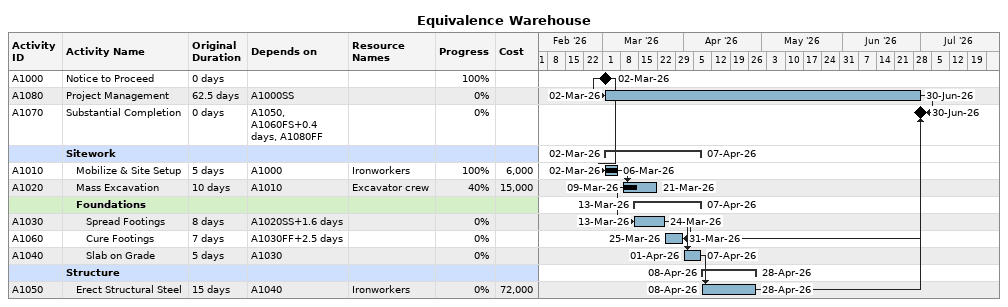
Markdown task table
Equivalence Warehouse

| ID | Level | Task | Original duration | Start | Finish | Predecessors | Resources | % complete | Cost |
|---|---|---|---|---|---|---|---|---|---|
| A1000 | 1 | Notice to Proceed | 0d | 2026-03-02 | 2026-03-02 |  |  | 100 |  |
| A1080 | 1 | Project Management | 62.5d | 2026-03-02 | 2026-06-30 | A1000SS |  | 0 |  |
| A1070 | 1 | Substantial Completion | 0d | 2026-06-30 | 2026-06-30 | A1050, A1060FS+0.4d, A1080FF |  | 0 |  |
|  | 1 | **Sitework** |  | 2026-03-02 | 2026-04-07 |  |  |  |  |
| A1010 | 2 | Mobilize & Site Setup | 5d | 2026-03-02 | 2026-03-06 | A1000 | Ironworkers | 100 | 6000 |
| A1020 | 2 | Mass Excavation | 10d | 2026-03-09 | 2026-03-21 | A1010 | Excavator crew | 40 | 15000 |
|  | 2 | **Foundations** |  | 2026-03-13 | 2026-04-07 |  |  |  |  |
| A1030 | 3 | Spread Footings | 8d | 2026-03-13 | 2026-03-24 | A1020SS+1.6d |  | 0 |  |
| A1060 | 3 | Cure Footings | 7d | 2026-03-25 | 2026-03-31 | A1030FF+2.5d |  | 0 |  |
| A1040 | 3 | Slab on Grade | 5d | 2026-04-01 | 2026-04-07 | A1030 |  | 0 |  |
|  | 1 | **Structure** |  | 2026-04-08 | 2026-04-28 |  |  |  |  |
| A1050 | 2 | Erect Structural Steel | 15d | 2026-04-08 | 2026-04-28 | A1040 | Ironworkers | 0 | 72000 |
